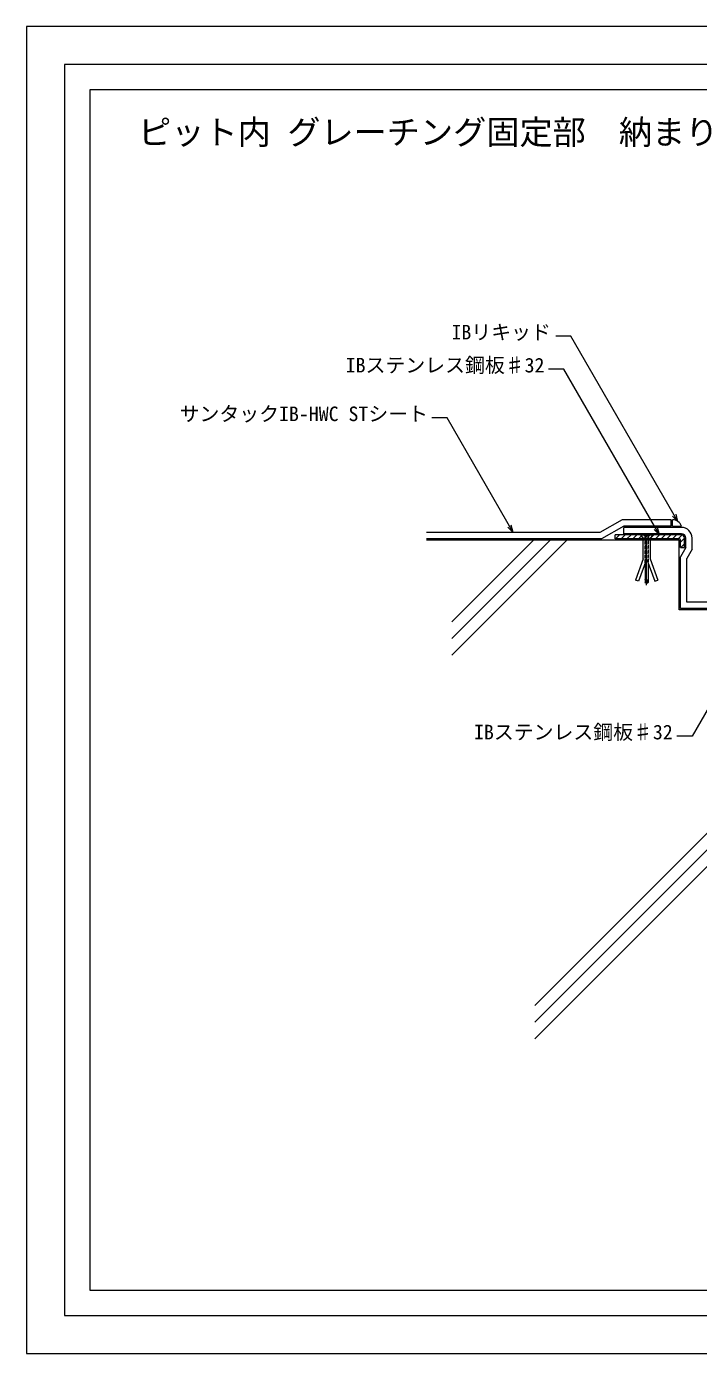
# Model space of a CAD drawing. Units: millimetres, scale not verified. Extents: x -742 to 742, y -525 to 525.
# Drawn here: x -742 to -211, y -525 to 525 of the extents above; entities that cross this region are included whole.
import ezdxf
from ezdxf.enums import TextEntityAlignment as Align

# ---------------------------------------------------------------- set-up
doc = ezdxf.new("R2010")
doc.units = ezdxf.units.MM
doc.header["$LTSCALE"] = 2
doc.linetypes.add('DASHED1', pattern=[1.8, 1.2, -0.6])
doc.linetypes.add('LONG_CHAIN', pattern=[21, 18, -1, 1, -1])
for name, color, linetype, lineweight in [('0-0_用紙枠', 134, 'Continuous', 9), ('0-1_輪郭線', 2, 'Continuous', 9), ('0-2_図面枠', 7, 'Continuous', 9), ('0-3_文字', 5, 'Continuous', 9), ('0-7_部材(ﾋﾞｽ類)', 7, 'Continuous', 9), ('0-8_中心線', 2, 'LONG_CHAIN', 9), ('0-9_躯体', 7, 'Continuous', 9), ('0-A_IBｼｰﾄ', 7, 'Continuous', 9), ('0-B_部材(積層鋼板)', 4, 'Continuous', 9), ('0-C_IBリキッド', 7, 'Continuous', 9), ('0-F_寸法線', 7, 'Continuous', 9)]:
    doc.layers.add(name, color=color, linetype=linetype, lineweight=lineweight)
doc.styles.add('ＭＳ ゴシック', font='')
doc.styles.get('ＭＳ ゴシック').set_extended_font_data('MS Gothic')

msp = doc.modelspace()

# ---------------------------------------------------------------- linework, layer by layer
at = {"layer": '0-0_用紙枠'}
msp.add_lwpolyline([(-742.5, -525), (742.5, -525), (742.5, 525), (-742.5, 525)], close=True, dxfattribs=at)
at = {"layer": '0-1_輪郭線'}
msp.add_lwpolyline([(-692.5, -475), (692.5, -475), (692.5, 475), (-692.5, 475)], close=True, dxfattribs=at)
at = {"layer": '0-2_図面枠'}
msp.add_lwpolyline([(-712.5, -495), (712.5, -495), (712.5, 495), (-712.5, 495)], close=True, dxfattribs=at)
at = {"layer": '0-7_部材(ﾋﾞｽ類)'}
for p, q in [((-256.759, 122.701), (-254.509, 119.99)), ((-246.759, 122.701), (-256.759, 122.701)), ((-254.509, 103.804), (-254.509, 119.99)), ((-249.009, 119.99), (-254.509, 119.99)), ((-253.559, 123.135), (-249.959, 123.135)), ((-253.559, 122.885), (-253.559, 123.135)), ((-249.959, 122.885), (-249.959, 123.135)), ((-246.759, 122.701), (-246.759, 122.885)), ((-254.509, 103.804), (-260.679, 86.855)), ((-252.009, 103.363), (-258.329, 86)), ((-253.009, 100.616), (-253.009, 85.141)), ((-252.959, 100.753), (-252.959, 87.595)), ((-251.509, 103.363), (-245.189, 86)), ((-250.559, 100.753), (-250.559, 87.595)), ((-250.509, 100.616), (-250.509, 85.141)), ((-249.009, 103.804), (-242.84, 86.855)), ((-258.329, 86), (-260.679, 86.855)), ((-250.509, 85.141), (-253.009, 85.141)), ((-252.559, 84.632), (-253.009, 85.141)), ((-251.759, 85.141), (-252.959, 87.595)), ((-250.959, 84.632), (-252.559, 84.632)), ((-251.759, 85.141), (-250.559, 87.595)), ((-250.509, 85.141), (-250.959, 84.632)), ((-245.189, 86), (-242.84, 86.855))]:
    msp.add_line(p, q, dxfattribs=at)
at = {"layer": '0-7_部材(ﾋﾞｽ類)', "color": 134, "linetype": 'DASHED1'}
for p, q in [((-253.704, 122.885), (-253.704, 122.062)), ((-249.959, 122.312), (-253.559, 122.312)), ((-250.559, 121.738), (-252.959, 121.738)), ((-252.959, 121.738), (-252.959, 100.753)), ((-250.559, 121.738), (-249.959, 122.312)), ((-250.559, 121.738), (-250.559, 100.753)), ((-249.959, 122.885), (-249.959, 122.312)), ((-249.814, 122.885), (-249.814, 122.062))]:
    msp.add_line(p, q, dxfattribs=at)
at = {"layer": '0-7_部材(ﾋﾞｽ類)', "color": 4}
for p, q in [((-251.509, 106.863), (-252.009, 106.863)), ((-251.509, 103.363), (-252.009, 103.363))]:
    msp.add_line(p, q, dxfattribs=at)
at = {"layer": '0-7_部材(ﾋﾞｽ類)'}
for points in [[(-256.759, 122.701), (-256.759, 122.885), (-246.759, 122.885)], [(-246.759, 122.701), (-249.009, 119.99), (-249.009, 103.804)]]:
    msp.add_lwpolyline(points, dxfattribs=at)
at = {"layer": '0-7_部材(ﾋﾞｽ類)', "color": 134, "linetype": 'DASHED1'}
for points in [[(-253.009, 100.616), (-253.009, 121.445), (-253.704, 122.062)], [(-252.959, 121.738), (-253.559, 122.312), (-253.559, 122.885)], [(-250.509, 100.616), (-250.509, 121.445), (-249.814, 122.062)]]:
    msp.add_lwpolyline(points, dxfattribs=at)
at = {"layer": '0-8_中心線'}
msp.add_line((-251.759, 82.946), (-251.759, 124.746), dxfattribs=at)
at = {"layer": '0-9_躯体'}
for p, q in [((-405.926, 53.879), (-341.271, 118.534)), ((-405.926, 40.68), (-328.071, 118.534)), ((-405.926, 27.48), (-314.872, 118.534)), ((-340.187, -249.553), (-160.926, -70.292)), ((-340.187, -262.752), (-160.926, -83.492)), ((-340.187, -275.952), (-160.926, -96.691))]:
    msp.add_line(p, q, dxfattribs=at)
msp.add_lwpolyline([(389.074, -336.466), (-160.926, -336.466), (-160.926, 63.534), (-225.926, 63.534), (-225.926, 118.534), (-425.926, 118.534)], dxfattribs=at)
at = {"layer": '0-A_IBｼｰﾄ'}
for p, q in [((-271.099, 134.701), (-288.708, 124.534)), ((-269.759, 129.701), (-287.369, 119.534)), ((-232.259, 134.701), (-271.099, 134.701)), ((-232.259, 129.701), (-269.759, 129.701)), ((-224.259, 128.701), (-269.759, 128.701)), ((-269.759, 123.701), (-269.759, 128.701)), ((-232.259, 129.701), (-232.259, 134.701)), ((-288.708, 124.534), (-425.926, 124.534)), ((-287.369, 119.534), (-425.926, 119.534)), ((-224.259, 123.701), (-269.759, 123.701)), ((-220.759, 112.701), (-220.759, 120.201)), ((-215.759, 111.361), (-215.759, 120.201)), ((-220.759, 112.701), (-224.926, 105.484)), ((-215.759, 111.361), (-219.926, 104.144))]:
    msp.add_line(p, q, dxfattribs=at)
for points in [[(-173.976, 64.534), (-224.926, 64.534), (-224.926, 105.484)], [(-175.316, 69.534), (-219.926, 69.534), (-219.926, 104.144)]]:
    msp.add_lwpolyline(points, dxfattribs=at)
for radius in [8.5, 3.5]:
    msp.add_arc((-224.259, 120.201), radius, 0, 90, dxfattribs=at)
at = {"layer": '0-B_部材(積層鋼板)', "color": 7}
for p, q in [((-224.259, 122.701), (-276.759, 122.701)), ((-224.926, 112.701), (-224.926, 118.745)), ((-221.759, 112.701), (-221.759, 120.201)), ((-224.926, 112.701), (-221.759, 112.701))]:
    msp.add_line(p, q, dxfattribs=at)
at = {"layer": '0-B_部材(積層鋼板)'}
for p, q in [((-276.294, 119.534), (-273.128, 122.701)), ((-271.804, 119.534), (-268.638, 122.701)), ((-267.314, 119.534), (-264.147, 122.701)), ((-262.824, 119.534), (-259.657, 122.701)), ((-258.334, 119.534), (-255.167, 122.701)), ((-249.354, 119.534), (-246.187, 122.701)), ((-244.864, 119.534), (-241.697, 122.701)), ((-240.373, 119.534), (-237.207, 122.701)), ((-235.883, 119.534), (-232.717, 122.701)), ((-231.393, 119.534), (-228.226, 122.701)), ((-226.903, 119.534), (-223.89, 122.548)), ((-224.926, 117.021), (-221.759, 120.188)), ((-224.756, 112.701), (-221.759, 115.698))]:
    msp.add_line(p, q, dxfattribs=at)
at = {"layer": '0-B_部材(積層鋼板)', "color": 7}
msp.add_lwpolyline([(-225.716, 119.534), (-276.759, 119.534), (-276.759, 122.701)], dxfattribs=at)
at = {"layer": '0-B_部材(積層鋼板)'}
msp.add_lwpolyline([(-253.844, 119.534), (-251.759, 121.619), (-250.677, 122.701)], dxfattribs=at)
at = {"layer": '0-B_部材(積層鋼板)', "color": 7}
for centre, radius in [((-225.716, 118.745), 0.789), ((-224.259, 120.201), 2.5)]:
    msp.add_arc(centre, radius, 0, 90, dxfattribs=at)
at = {"layer": '0-C_IBリキッド'}
for q in [(-231.259, 134.701), (-224.259, 129.701)]:
    msp.add_line((-231.259, 129.701), q, dxfattribs=at)
msp.add_arc((-231.259, 127.301), 7.4, 18.92464, 90, dxfattribs=at)
at = {"layer": '0-F_寸法線'}
for points in [[(-226.958, 133.323), (-311.647, 280.009), (-323.647, 280.009)], [(-241.591, 122.701), (-317.323, 253.874), (-329.323, 253.874)], [(-357.317, 124.534), (-409.757, 215.364), (-421.757, 215.364)], [(-231.201, 137.565), (-226.958, 133.323), (-228.511, 139.118)], [(-361.56, 128.777), (-357.317, 124.534), (-358.87, 130.33)], [(-245.833, 126.944), (-241.591, 122.701), (-243.144, 128.497)], [(-159.926, 60.292), (-215.787, -36.461), (-227.787, -36.461)]]:
    msp.add_lwpolyline(points, dxfattribs=at)

# ---------------------------------------------------------------- texts
at = {"layer": '0-3_文字', "color": 7, "style": 'ＭＳ ゴシック'}
for s, height, p in [('ピット内 グレーチング固定部  納まり', 19.24, (-654.191, 426.005)), ('IBリキッド', 11.54, (-406.217, 273.951)), ('IBステンレス鋼板♯32', 11.54, (-489.922, 247.815)), ('サンタックIB-HWC STシート', 11.54, (-621.371, 209.305)), ('IBステンレス鋼板♯32', 11.54, (-388.386, -42.52))]:
    msp.add_text(s, height=height, dxfattribs=at).set_placement(p, align=Align.BOTTOM_LEFT)

doc.saveas('drawing.dxf')
